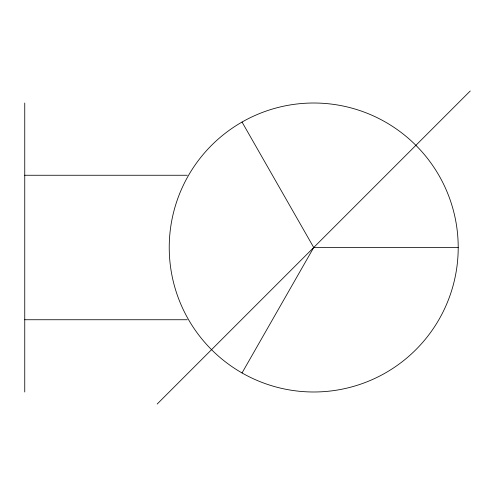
<?xml version="1.0" encoding="UTF-8"?>
<svg xmlns="http://www.w3.org/2000/svg" width="495" height="495" viewBox="0 0 495 495"><rect width="100%" height="100%" fill="white"/><g stroke="black" fill="none" stroke-linecap="round" stroke-linejoin="round"><path stroke-width="0.74" d="M242.036 372.945L313.725 247.5L242.036 122.048M157.193 404.025L470.25 90.975M24.75 175.255L187.296 175.255M313.725 247.5L458.209 247.5A144.484 144.484 0 0 1 241.48 372.63A144.484 144.484 0 0 1 241.48 122.37A144.484 144.484 0 0 1 458.209 247.5M24.75 319.739L187.296 319.739M24.75 103.01L24.75 391.984"/></g></svg>
